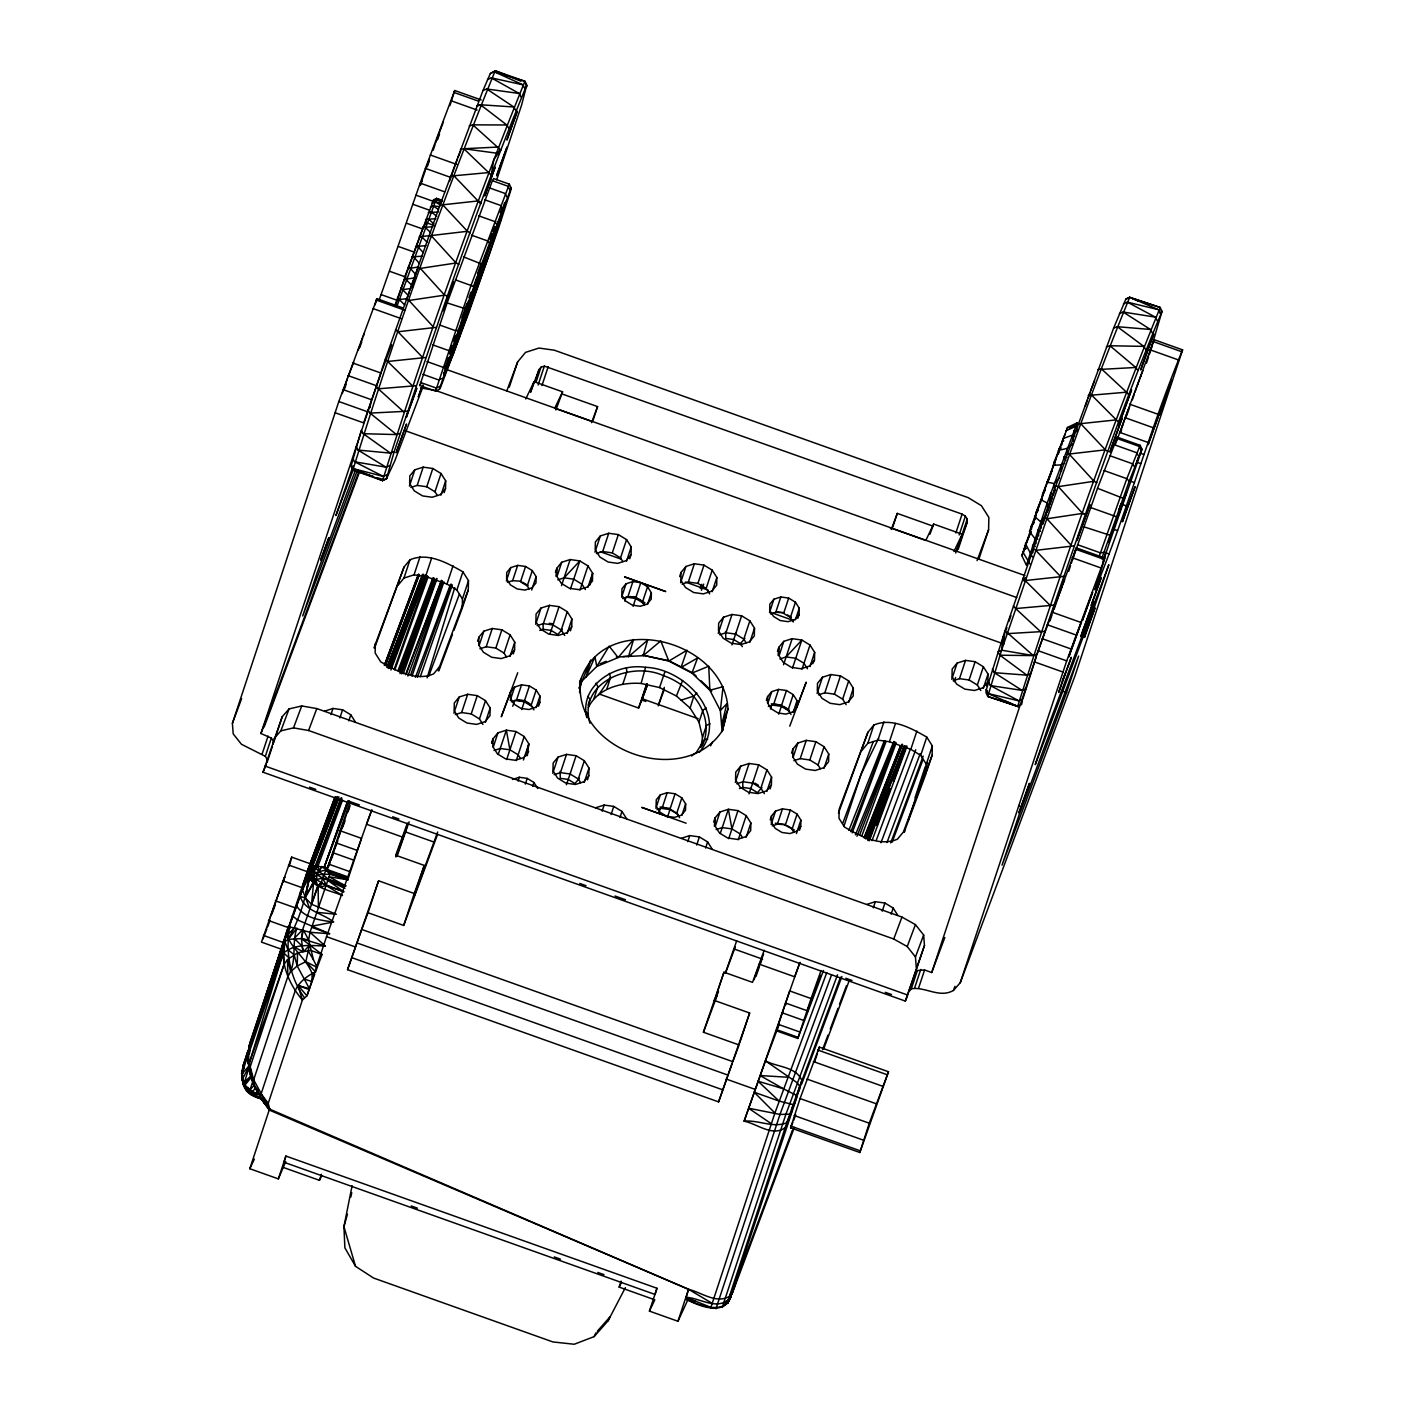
<?xml version="1.0" encoding="UTF-8"?>
<svg xmlns="http://www.w3.org/2000/svg" width="1415" height="1415" viewBox="0 0 1415 1415"><rect width="100%" height="100%" fill="white"/><g stroke="black" fill="none" stroke-linecap="round" stroke-linejoin="round"><path stroke-width="1.5" d="M251.092 1074.498C247.837 1065.973 248.244 1055.749 249.005 1046.799L289.12 926.418L286.484 933.564C291.154 949.076 306.401 958.362 312.096 973.502L312.043 981.532L306.967 995.806L302.386 1000.051L268.249 1103.293L269.611 1109.395C253.25 1091.425 243.38 1065.23 250.455 1041.228L307.904 869.659L334.913 797.406L307.904 869.659L302.421 889.876L286.484 933.564L248.828 1049.399L283.814 945.751L288.377 926.507L309.991 932.29L329.589 933.741L297.468 919.909L292.233 915.717M249.606 1053.149L249.5 1044.907L249.252 1053.804M256.646 1088.577C247.996 1076.833 247.749 1060.861 249.005 1046.799L288.377 926.507M375.346 643.79L375.152 653.023L380.723 661.849C396.2 670.675 415.798 681.676 433.627 673.876L439.57 666.66L468.277 589.896L468.489 580.645L462.9 571.819C447.423 562.993 427.825 551.991 409.996 559.809L404.053 567.008L374.002 647.84M445.513 488.564L445.69 480.852L441.038 473.512L432.813 468.489L423.191 467.145L414.79 469.833L409.837 475.847L409.66 483.559L414.312 490.899L422.554 495.904L432.159 497.249L440.56 494.56L445.513 488.564L444.168 492.615M453.932 630.382L462.245 608.167L462.457 598.916L468.489 580.645M478.907 637.175L478.73 644.886L483.382 652.227L491.624 657.25L501.228 658.576L509.63 655.888L514.582 649.892L514.759 642.18L510.107 634.84L501.865 629.817L492.261 628.49L483.859 631.178L478.907 637.175L477.562 641.243M490.156 707.995L489.979 715.707L485.027 721.703L476.625 724.392L467.021 723.047L458.778 718.042L454.127 710.684L454.303 702.99L459.256 696.976L467.657 694.287L477.262 695.632L485.504 700.655L490.156 707.995L485.451 722.198M510.585 691.97L510.444 698.285L514.246 704.299L521.003 708.42L528.892 709.516L535.772 707.305L539.84 702.388L539.982 696.074L536.161 690.042L529.405 685.939L521.534 684.842L514.635 687.036L510.585 691.97L501.281 716.786L517.731 672.762M527.335 755.645L528.839 743.883L524.187 736.525L515.962 731.52L506.358 730.175L497.938 732.864L493.039 738.807L491.677 742.893M536.126 576.613L535.984 582.945L531.916 587.862L525.018 590.073L517.147 588.958L510.391 584.855L506.588 578.823L506.729 572.509L510.78 567.592L517.678 565.381L525.549 566.478L532.305 570.599L536.126 576.613L531.704 590.002M571.748 626.757L571.925 619.045L567.274 611.704L559.049 606.681L549.427 605.355L541.025 608.043L536.073 614.039L535.896 621.751L540.548 629.091L548.79 634.115L558.394 635.459L566.796 632.753L571.748 626.757L570.422 630.825M588.817 775.774L588.994 768.062L584.342 760.722L576.1 755.716L566.495 754.372L558.094 757.06L553.141 763.056L552.964 770.768L557.616 778.109L565.859 783.132L575.463 784.476L583.864 781.77L588.817 775.774L587.473 779.842M631.055 554.662L631.231 546.951L626.58 539.61L618.337 534.605L608.733 533.26L600.331 535.949L595.379 541.945L595.202 549.657L599.854 556.997L608.096 562.02L617.701 563.365L626.102 560.676L631.055 554.662L629.71 558.73M651.36 592.814L651.218 599.146L647.168 604.063L640.27 606.274L632.399 605.16L625.642 601.057L621.822 595.025L621.963 588.711L626.031 583.794L632.912 581.583L640.8 582.679L665.775 591.558L624.563 576.878L640.8 582.679L647.557 586.8L651.36 592.814L647.575 604.293M681.004 572.456L680.827 580.168L685.497 587.508L693.721 592.531L703.326 593.875L711.727 591.187L716.697 585.173L716.857 577.462L712.205 570.121L703.98 565.116L694.376 563.771L685.957 566.46L681.004 572.456L679.66 576.524M666.677 816.26L659.938 812.139L656.118 806.125L656.259 799.793L660.31 794.876L667.208 792.665L675.096 793.78L681.835 797.883L685.656 803.915L685.514 810.229L681.446 815.146L674.566 817.357L666.677 816.26L641.702 807.381L686.116 823.194M754.513 628.172L754.337 635.883L749.384 641.879L740.982 644.568L731.378 643.241L723.136 638.218L718.484 630.878L718.661 623.166L723.613 617.17L732.015 614.464L741.619 615.808L749.862 620.831L754.513 628.172L749.809 642.392M750.87 822.982L750.693 830.623L745.74 836.69L737.339 839.396L727.646 837.998L719.492 833.028L714.84 825.688L715.017 817.976L719.97 811.98L728.371 809.292L737.976 810.618L746.218 815.641L750.87 822.982L746.165 837.202M796.893 706.969L797.034 700.655L793.231 694.641L786.475 690.52L778.586 689.423L771.706 691.634L767.638 696.551L767.496 702.866L771.317 708.897L778.073 713.001L785.944 714.097L792.842 711.904L796.893 706.969L806.214 682.154L789.747 726.178M771.405 784.9L771.582 777.189L766.93 769.848L758.688 764.825L749.083 763.481L740.682 766.187L735.729 772.183L735.552 779.895L740.204 787.235L748.429 792.259L758.051 793.585L766.452 790.897L771.405 784.9L770.061 788.951M771.493 816.013L771.352 822.327L775.172 828.341L781.929 832.462L789.8 833.559L796.698 831.348L800.749 826.431L800.89 820.116L797.087 814.085L790.331 809.981L782.46 808.867L775.562 811.078L771.493 816.013L770.238 819.833M792.895 749.048L792.718 756.76L797.37 764.1L805.613 769.123L815.217 770.468L823.618 767.761L828.571 761.765L828.748 754.053L824.096 746.713L815.854 741.69L806.249 740.363L797.848 743.052L792.895 749.048L791.551 753.116M799.104 614.552L799.245 608.22L795.442 602.206L788.686 598.085L780.815 596.988L773.917 599.199L769.848 604.117L769.707 610.431L773.527 616.462L780.284 620.566L788.155 621.68L795.053 619.469L799.104 614.552L797.848 618.373M812.794 663.741L814.492 659.991L814.669 652.368L809.999 645.01L801.845 640.058L792.17 638.66L783.769 641.349L778.798 647.363L777.472 651.413M853.351 688.256L853.174 695.95L848.222 701.964L839.82 704.652L830.216 703.308L821.974 698.303L817.322 690.944L817.499 683.25L822.451 677.237L830.853 674.548L840.457 675.892L848.699 680.898L853.351 688.256L848.646 702.459M932.326 745.917L932.131 755.15L903.424 831.932L897.481 839.148C879.652 846.948 860.055 835.947 844.578 827.121L838.989 818.294L839.201 809.044L867.908 732.28L873.851 725.064C891.68 717.264 911.278 728.265 926.754 737.091L932.326 745.917L926.294 764.188L926.082 773.439L904.185 832.02M958.167 549.409L967.188 522.153L967.241 519.075L965.384 516.139L962.094 514.123L544.368 366.114L541.008 367.192L539.027 369.598L530.554 392.22L534.039 381.661L562.569 391.831L555.883 409.961M978.879 559.137L988.59 529.776L988.873 517.448L981.426 505.703L968.249 497.673L554.362 350.213L538.991 348.055L525.531 352.37L517.607 361.975L506.853 390.77M987.865 681.8L988.024 674.088L983.372 666.748L975.147 661.725L965.543 660.381L957.124 663.087L952.171 669.083L952.012 676.794L956.664 684.135L964.889 689.158L974.493 690.485L982.912 687.796L987.865 681.8L986.52 685.851M249.005 1046.799L284.132 942.107L288.253 939.33L296.955 928.081C291.295 943.681 297.557 962.058 287.811 976.562L253.674 1079.804L253.409 1084.368L251.782 1075.807L253.869 1081.29M289.774 926.347C285.388 951.092 289.35 976.598 304.207 997.416M307.904 869.659C313.635 862.142 324.778 867.766 330.703 872.011L309.991 932.29L325.202 945.945C311.159 945.768 294.338 943.098 283.106 953.48C283.407 970.778 291.472 986.962 302.386 1000.051L297.999 985.494L309.461 988.731L297.203 965.967L297.539 952.826L310.646 950.385L322.072 954.471L315.563 971.893C307.126 975.819 299.113 981.992 295.24 990.642L261.103 1093.883L260.731 1098.217L269.257 1110.05L688.539 1289.295C701.999 1292.567 717.423 1305.055 730.883 1295.45C725.771 1316.887 699.063 1306.24 685.727 1299.041L688.539 1289.295L269.098 1108.882L260.731 1098.217L268.054 1106.141L253.674 1079.804L249.252 1063.143L283.106 953.48L284.132 942.107L287.121 930.221M297.539 952.826L287.546 959.565L290.694 971.627L297.203 965.967L305.852 961.669L317.208 967.436L313.44 959.724L308.647 939.985L301.466 938.623L288.253 939.33C300.422 917.539 308.01 892.777 309.443 867.855L307.656 872.79L309.319 868.014M695.826 1301.376L685.727 1299.041C700.46 1305.709 728.247 1317.082 731.891 1292.32L796.309 1098.801L796.433 1095.405L840.51 977.199M796.309 1098.801L801.881 1080.529C796.026 1066.397 777.136 1067.211 765.48 1060.879L744.113 1121.193C757.113 1123.651 772.201 1137.112 785.166 1127.684L787.465 1124.217L786.846 1122.679L796.433 1095.405L783.486 1088.807L758.051 1081.219L779.099 1101.082L794.151 1104.867L799.723 1086.349L797.176 1082.758L765.48 1060.879L778.621 1025.751M1054.175 465.5L1054.387 461.538L1064.982 434.264M262.005 1099.207L250.968 1094.379L251.923 1092.928M453.631 353.078L489.095 254.771L506.729 200.187L468.666 301.996L443.832 377.115L453.631 353.078L454.162 344.588M714.38 826.13L715.017 817.976L713.673 822.044M778.179 655.499L778.798 647.363L778.639 655.057L783.291 662.415L791.516 667.42L801.12 668.764L809.539 666.076L814.492 659.991M296.69 902.982L296.849 906.308C304.791 918.459 320.533 920.316 333.692 921.979C322.868 913.382 305.127 911.172 300.192 896.597L300.599 891.591M556.06 576.453L556.785 568.317L561.737 562.25L570.139 559.544L579.832 560.941L587.986 565.912L592.637 573.252L592.461 580.964L587.508 586.96L579.106 589.648L569.502 588.322L561.26 583.298L556.608 575.958L556.785 568.317L555.441 572.368M1067.37 428.816L1067.511 427.418L1077.169 422.837L1077.027 424.394L1069.315 427.931M340.767 798.202L315.156 866.228L311.548 904.291L302.58 929.761L301.466 938.623L302.845 951.641L294.32 947.113M1162.033 311.353C1114.932 423.51 1076.957 539.575 1036.965 654.491L1033.321 655.605L1005.004 630.683L986.308 689.742L988.148 693.58L1018.287 706.669L987.794 696.481L1001.59 650.193L1002.934 636.927L1003.43 644.692L1005.004 630.683L1044.217 517.448L1113.623 328.103L1125.845 299.131L1129.718 297.292L1160.194 307.48L1162.033 311.353L1150.059 352.017M443.762 372.658L443.638 373.896L476.077 287.935L504.642 202.593M309.885 908.89L302.421 889.876L308.912 877.052L309.814 867.43M347.117 802.447L324.318 866.935L326.087 869.871L322.408 878.131L320.568 887.276L325.963 885.312L343.774 891.768L327.696 880.36L344.959 888.39C335.956 879.617 315.315 880.926 312.167 866.652L338.963 796.875M699.381 752.285C729.981 715.459 685.055 668.446 645.558 667.332L641.119 683.445C621.256 681.977 597.714 688.415 588.322 707.518M291.437 858.976L291.667 857.119L311.282 864.123M442.4 200.665L436.51 198.418L433.609 199.798L432.76 203.389M436.386 199.409L436.51 198.418L440.507 199.957M790.596 1127.826L800.059 1098.553L819.303 1047.1L888.514 1071.756L859.807 1152.5L790.596 1127.826L792.878 1122.236M799.174 1090.877L801.881 1080.529M859.807 1152.5L869.27 1123.209L888.514 1071.756M986.308 689.742L985.954 692.607L987.794 696.481L1017.703 706.35L1021.577 704.529L1022.426 700.938M1159.84 310.38L1160.194 307.48L1132.283 298.264M1048.886 507.844L1050.655 493.287L1053.503 494.295M1056.103 458.584L1042.519 494.348L1042.148 499.424M1058.579 453.543L1059.304 448.378L1060.949 447.37M579.566 692.625L580.769 684.276L579.195 688.309M258.344 1089.762L256.08 1096.837L262.023 1099.031C229.177 1091.814 246.175 1061.25 251.198 1040.573L250.561 1044.429M340.095 830.747L326.847 870.632L348.249 878.273L361.497 838.37L340.095 830.747L350.036 802.8M776.41 1030.827L789.658 990.925L811.078 998.565L797.812 1038.451L776.41 1030.827L779.099 1024.159M586.765 717.617C578.947 684.86 616.551 662.715 645.558 667.332M589.949 723.224C577.479 682.384 631.55 660.628 663.494 675.698C691.599 684.931 715.849 716.131 702.211 745.846M700.903 747.633L702.53 737.233L706.456 725.364L710.029 723.826M250.314 1045.402L251.304 1039.512L250.455 1041.228M245.839 1082.245L242.266 1080.176L246.015 1089.515L250.986 1094.308L262.076 1098.783M249.871 1045.031L247.147 1057.04L249.854 1064.876L243.964 1083.872C245.909 1092.592 254.152 1096.66 262.111 1098.588M309.991 932.29L308.647 939.985L303.447 930.062L301.466 938.623L322.072 954.471M257.636 1089.373L256.486 1095.422L246.334 1089.479L243.115 1083.925L242.726 1078.584L249.854 1064.876L242.107 1073.861L243.256 1065.159L247.926 1051.009L242.796 1067.671L247.147 1057.04L242.107 1073.861L242.726 1078.584L243.964 1083.872L256.133 1096.537M302.58 929.761L294.214 938.446L301.855 945.786L303.765 951.428L309.39 945.521L305.852 961.669L315.563 971.893M490.315 73.545L494.171 71.723L524.894 81.274L526.734 85.148C477.209 205.21 435.873 328.669 394.184 451.668L390.416 453.118L363.266 433.697L361.285 430.355L351.044 466.243L352.883 470.098L382.563 480.622C424.642 345.826 471.938 212.179 524.894 81.274L495.197 70.75L490.315 73.545L482.975 90.542L439.959 205.122L385.322 359.162L260.926 733.518L271.362 738.064L273.219 741L273.148 744.095L282.222 716.68L289.067 708.915L301.713 705.943L316.801 708.579L901.956 917.079L915.417 924.614L923.659 935.014L924.455 945.521L906.06 999.715L905.282 1001.059L263.031 772.219L282.222 716.68M350.938 464.651L352.777 468.489L382.563 480.622L386.436 478.783L394.184 451.668M419.831 385.517L447.14 302.916L492.385 180.678L493.623 178.573L509.329 184.162L511.169 188.036L510.567 191.043L498.734 227.603L468.648 313.139L440.613 387.232L439.393 389.267L435.537 391.106L419.831 385.517L421.069 383.412M435.537 391.106L471.018 285.423L509.329 184.162M439.393 389.267L473.901 286.502L511.169 188.036M1047.418 483.382L1052.318 469.444M352.105 1185.664L343.933 1226.646L344.871 1247.818L355.536 1266.337L373.542 1278.028L552.929 1341.951L574.242 1344.25L594.105 1336.627L608.096 1320.779L625.377 1287.65M347.453 1214.229L343.933 1226.646L355.536 1266.337M350.885 1196.966L351.751 1192.65M1058.19 453.826L1059.304 448.378L1060.985 448.325M1034.86 519.5L1036.611 511.133L1045.101 489.731M1061.657 445.106L1062.93 439.021L1063.638 440.949M251.941 1075.984L243.964 1083.872L241.576 1073.631L243.256 1065.159L249.429 1048.639M1034.471 520.331L1036.611 511.133L1040.892 501.883M1017.703 706.35C1060.136 571.801 1106.972 438.084 1160.194 307.48M525.973 755.875L528.839 743.883L523.409 760.014M589.772 585.244L592.637 573.252L587.879 587.366M722.145 731.431L726.39 715.512L721.615 725.294L726.832 703.768L720.359 710.507L722.145 731.431L727.982 708.915C724.356 638.147 601.463 608.397 579.637 683.074M1026.105 548.436L1024.124 549.338L1030.881 531.492M1047.295 482.763L1052.265 469.904M373.365 476.466L352.883 470.098C394.237 335.355 441.958 201.231 495.197 70.75L521.021 81.256M526.734 85.148L521.657 104.905L496.718 179.776M1077.169 422.837L1047.206 502.997L1026.406 565.239L1021.825 555.582L1039.141 505.933M1116.223 441.356L1117.302 437.182L1140.136 445.318L1141.976 449.192L1103.028 561.348M491.907 743.07L493.039 738.807L492.827 746.572L497.479 753.93L505.633 758.9L515.308 760.279L523.727 757.591L528.679 751.577M338.963 873.939L348.002 879.812L328.988 876.752L345.808 885.914L328.156 879.051L313.193 866.316L308.912 877.052M579.619 683.392L580.787 679.218C570.811 750.764 684.772 790.189 722.906 729.839M616.321 657.055L643.171 655.693L647.592 640.199L628.437 656.79L633.602 639.456L618.143 657.568L596.759 666.483L581.583 681.358L579.549 686.823M291.667 857.119L261.439 942.107L283.035 949.801M818.047 1051.327L819.303 1047.1M1036.328 656.436L1022.833 699.134L1018.977 700.885L988.148 693.58L986.326 689.653M710.701 1307.938L774.907 1113.021L826.767 972.653M248.775 1052.088L249.907 1048.285M481.241 99.952L454.728 90.507L449.917 105.612M1153.066 342.996L1154.074 339.688L1182.604 349.859L1075.082 675.592L960.272 982.7L953.427 990.465C939.365 998.565 925.109 986.361 911.331 988.802L909.35 991.207M427.1 677.873L454.763 587.579M375.028 304.862L376.938 298.671L403.452 308.116M370.677 404.036L369.457 407.998L370.111 406.724M269.646 918.671L268.62 921.961L269.257 920.9M283.283 881.916L284.822 876.946L284.185 878.025M444.823 368.837L448.431 357.464M313.193 866.316L309.496 871.64L313.617 877.866L342.501 895.518C330.632 890.442 312.397 888.355 307.55 873.975L309.443 867.855M285.901 1156.055L283.973 1162.246L655.057 1294.46L656.967 1288.269L285.901 1156.055L278.348 1178.89L249.801 1168.719L269.363 1109.59M1006.843 627.517L1006.26 630.011M1043.545 521.109L1042.572 524.293L1046.552 514.087M1052.937 495.462L1054.847 489.714L1052.53 496.134M905.282 1001.059L924.455 945.521M1182.604 349.859C1150.077 428.621 1127.419 511.098 1094.962 589.878L1104.814 558.023L1076.267 547.853L1071.332 563.17M265.825 996.231L286.555 934.289M606.84 689.14L610.555 677.325L609.334 673.381M702.53 737.233L698.992 722.11L690.113 708.084L693.916 696.038L696.87 693.032M395.811 304.561L404.266 279.569M289.031 866.387L290.836 860.833M715.371 826.148L719.97 811.98M779.17 655.534L783.769 641.349M457.187 333.834L453.773 345.295L473.353 293.878L494.366 231.264L493.34 233.387M793.426 1106.884L793.001 1104.991L791.356 1112.791L786.846 1122.679L728.318 1299.695C715.99 1310.166 699.576 1297.873 686.01 1297.29L710.684 1307.301M1068.696 571.324L1070.554 565.629M1149.245 354.776L1152.571 344.659M272.476 746.13L267.117 762.367L267.187 759.289L265.33 756.335L241.434 744.255L233.192 733.854L232.396 723.348L338.822 401.524L376.938 298.671M379.061 300.334L425.367 168.385L454.728 90.507M262.023 754.337L268.072 736.065M265.33 756.335L271.362 738.064M330.969 714.54L332.985 708.455L342.589 709.799L350.814 714.805L355.466 722.145M409.43 486.088L414.79 469.833M339.901 717.918L342.589 709.799M410.845 487.432L417.16 485.416L423.191 467.145M348.798 720.889L350.814 714.805M437.323 495.445L434.989 491.783L426.764 486.76L432.813 468.489M374.604 647.911L404.053 567.008M398.022 585.279L403.965 578.081L409.996 559.809M434.989 491.783L441.038 473.512M403.965 578.081L414.047 574.844L420.096 556.573M440.985 495.055L445.69 480.852M253.427 1079.592L250.048 1089.833L256.946 1093.972M414.047 574.844L425.579 576.453L431.61 558.182M371.455 810.424L326.529 936.659L306.967 995.806L297.999 985.494L309.16 989.563M509.294 387.126L517.607 361.975M462.457 598.916L456.868 590.09L446.981 584.077L453.03 565.805M456.868 590.09L462.9 571.819M438.243 670.728L439.57 666.66M534.852 382.174L539.027 369.598M536.144 381.873L541.008 367.192M462.245 608.167L468.277 589.896M538.125 384.986L544.368 366.114M732.139 1063.602L718.59 1101.896L347.524 969.664L378.583 880.802L414.259 893.502L403.7 925.445L368.024 912.728L378.583 880.802M541.963 385.534L548.206 366.662M278.348 1178.89L285.724 1161.609M397.067 856.128L409.112 821.832M453.879 713.231L459.256 696.976M479.154 645.381L483.859 631.178M455.312 714.575L461.626 712.559L467.657 694.287M506.358 580.981L510.78 567.592M479.915 648.778L486.229 646.761L492.261 628.49M507.454 582.343L512.619 580.681L517.678 565.381M482.957 724.427L479.455 718.926L471.23 713.903L477.262 695.632M283.761 1167.605L319.436 1180.322L321.417 1174.326M506.393 656.79L504.058 653.111L495.834 648.088L501.865 629.817M407.414 823.088L395.722 855.244L424.27 865.414L413.994 896.473L437.659 832.002M525.549 566.478L520.49 581.777L527.247 585.898L529.157 588.905M437.659 834.16L403.7 925.445M479.455 718.926L485.504 700.655M504.058 653.111L510.107 634.84M527.247 585.898L532.305 570.599M510.054 656.401L514.759 642.18M513.238 653.942L514.582 649.892M593.044 420.308L597.572 406.6L561.897 393.901M493.251 747.085L497.938 732.864M510.214 700.425L514.635 687.036M535.666 624.28L541.025 608.043M512.743 706.28L514.689 700.39L524.293 701.734L532.535 706.757M498.222 754.372L506.358 730.175L509.913 749.791L518.155 754.814L520.437 758.422M557.032 576.453L561.737 562.25M511.31 701.787L516.475 700.142L521.534 684.842M537.081 625.642L543.395 623.626L549.427 605.355M561.507 585.651L570.139 559.544M521.711 709.569L524.293 701.734M533.968 709.87L531.103 705.342L524.346 701.239L529.405 685.939M506.676 759.572L515.962 731.52M549.904 633.973L552.841 625.501M564.726 635.494L561.242 629.976L553 624.97L559.049 606.681M531.103 705.342L536.161 690.042M570.475 588.958L579.832 560.941L564.107 577.833L557.793 579.849M516.21 760.686L524.187 736.525M561.242 629.976L567.274 611.704M536.179 707.553L539.982 696.074M538.567 706.209L539.84 702.388M580.009 590.055L587.986 565.912M518.067 781.098L519.323 777.26L527.194 778.374L533.95 782.477L537.771 788.509M567.238 633.266L571.925 619.045M594.954 552.186L600.331 535.949M525.301 784.105L527.194 778.374M596.387 553.548L602.702 551.532L608.733 533.26M532.694 786.298L533.95 782.477M622.865 561.56L620.531 557.881L612.306 552.876L618.337 534.605M620.531 557.881L626.58 539.61M552.717 773.298L558.094 757.06M626.527 561.171L631.231 546.951M554.149 774.659L560.464 772.643L566.495 754.372M621.592 597.183L626.031 583.794M588.039 705.165L590.002 699.222L587.756 696.392M624.776 601.057L626.067 597.148L635.671 598.492L643.913 603.497M593.946 698.55L597.873 686.664L596.016 683.197M622.688 598.545L627.853 596.882L632.912 581.583M566.389 784.777L570.475 772.891M580.628 782.672L578.293 778.993L570.068 773.987L576.1 755.716M640.8 582.679L635.742 597.979L644.975 602.808M633.089 606.327L635.671 598.492M578.293 778.993L584.342 760.722M647.557 586.8L642.481 602.1L644.391 605.107M584.289 782.283L588.994 768.062M622.883 683.993L626.81 672.125L626.403 667.915M602.136 811.166L604.152 805.064L613.756 806.409L621.981 811.432L626.65 818.772M599.589 694.146L638.625 708.048L646.567 684.046M647.203 683.604L641.773 700.036L645.877 701.486M680.597 582.697L685.957 566.46M611.068 814.527L613.756 806.409M682.03 584.059L688.327 582.043L694.376 563.771M690.113 708.084L676.405 696.003L659.567 687.566L664.926 671.683M619.982 817.516L621.981 811.432M709.658 593.911L706.173 588.392L697.931 583.387L703.98 565.116M658.187 705.873L664.289 687.389M706.173 588.392L712.205 570.121M676.405 696.003L682.596 680.527M712.169 591.682L716.857 577.462M655.888 808.266L660.31 794.876M659.072 812.157L660.363 808.23L669.967 809.575L678.21 814.598M718.236 633.407L723.613 617.17M667.208 792.665L662.149 807.983L656.985 809.628M719.669 634.769L725.983 632.753L732.015 614.464M667.385 817.41L669.967 809.575M675.096 793.78L670.02 809.079L676.777 813.183L679.642 817.711M698.992 722.11L702.919 710.242L706.315 707.942M731.909 644.886L735.995 632.983M746.147 642.781L743.812 639.102L735.588 634.079L741.619 615.808M676.777 813.183L681.835 797.883M681.853 815.376L685.656 803.915M743.812 639.102L749.862 620.831M687.761 841.677L689.777 835.575L699.381 836.919L707.624 841.943L712.276 849.283M769.495 612.589L773.917 599.199M696.711 845.038L699.381 836.919M770.574 613.951L775.756 612.288L780.815 596.988M705.607 848.027L707.624 841.943M788.686 598.085L783.627 613.385L790.384 617.506L793.231 622.016M735.305 782.424L740.682 766.187M790.384 617.506L795.442 602.206M720.253 833.47L728.371 809.292L731.944 828.907L740.169 833.913L742.504 837.592M766.382 700.372L767.638 696.551M767.903 703.113L771.706 691.634M795.46 619.699L799.245 608.22M736.737 783.786L743.034 781.77L749.083 763.481M783.539 664.767L792.17 638.66M770.45 708.897L771.741 704.988L781.345 706.333L789.588 711.338M728.707 838.688L737.976 810.618M778.586 689.423L773.527 704.723L768.363 706.386M748.977 793.903L753.063 782M764.365 793.62L760.881 788.12L752.656 783.096L758.688 764.825M792.488 668.057L801.845 640.058L786.121 656.931L779.93 658.912M786.475 690.52L781.416 705.82L788.173 709.941L791.02 714.451M778.763 714.15L781.345 706.333M738.223 839.785L746.218 815.641M760.881 788.12L766.93 769.848M788.173 709.941L793.231 694.641M802.022 669.171L809.999 645.01M766.877 791.409L771.582 777.189M793.249 712.134L797.034 700.655M809.964 666.571L814.669 652.368M793.143 757.255L797.848 743.052M771.14 824.467L775.562 811.078M688.716 1297.944L677.962 1321.274L649.414 1311.104L654.827 1299.819L619.151 1287.102L621.132 1281.123M347.524 969.664L361.762 929.46L732.846 1061.675L739.09 1044.96L703.414 1032.243L723.967 972.193L752.515 982.364L764.206 950.226M714.38 1001.183L723.967 972.193M817.074 693.474L822.451 677.237M725.241 973.325L736.684 940.833M772.219 825.829L777.401 824.184L782.46 808.867M793.903 760.651L800.218 758.635L806.249 740.363M818.507 694.836L824.821 692.819L830.853 674.548M790.331 809.981L785.272 825.281L794.523 830.092M820.382 768.663L818.047 764.984L809.822 759.979L815.854 741.69M846.152 704.688L842.65 699.169L834.426 694.164L840.457 675.892M797.087 814.085L792.029 829.385L793.939 832.409M892.759 527.105L897.287 513.397L932.963 526.115L929.973 534.145M818.047 764.984L824.096 746.713M796.468 833.506L800.89 820.116M799.493 830.251L800.749 826.431M842.65 699.169L848.699 680.898M824.043 768.274L828.748 754.053M649.414 1311.104L656.967 1288.269M718.59 1101.896L749.649 1013.016L713.974 1000.299M739.744 1042.961L749.649 1013.016M932.963 526.115L933.652 524.063L962.2 534.233L953.922 551.514M838.441 813.183L867.908 732.28M861.859 750.551L867.802 743.335L873.851 725.064M677.962 1321.274L688.539 1289.295L711.904 1303.18M799.616 962.978L744.113 1121.193C758.263 1119.725 773.421 1128.445 786.846 1122.679L788.739 1120.397M843.906 826.254L861.098 774.2L878.52 738.506M867.802 743.335L877.884 740.116L883.933 721.845M955.85 532.995L962.094 514.123M877.884 740.116L889.416 741.725L895.465 723.454M959.158 535.012L965.384 516.139M956.664 550.948L967.241 519.075M926.294 764.188L920.705 755.362L910.836 749.349L916.867 731.077M920.705 755.362L926.754 737.091M873.303 907.776L875.319 901.691L884.923 903.035L893.166 908.041L897.818 915.381M951.764 679.324L957.124 663.087M914.939 797.901L925.233 766.771M908.218 820.682L927.444 762.579M954.205 681.641L955.567 677.484M926.754 771.405L932.131 755.15M882.235 911.154L884.923 903.035M953.197 680.686L959.494 678.669L965.543 660.381M891.149 914.143L893.166 908.041M980.825 690.52L977.34 685.019L969.098 679.996L975.147 661.725M977.34 685.019L983.372 666.748M983.337 688.309L988.024 674.088M911.331 988.802L917.38 970.531L924.579 969.982L931.724 972.53L944.831 937.491M914.709 987.723L920.74 969.452M918.547 988.254L924.579 969.982M931.724 972.53L1038.15 650.705L1076.267 547.853M1146.468 363.177L1148.556 356.881M960.272 982.7L1066.698 660.876L1104.814 558.023M352.53 362.912L381.077 373.082L363.637 422.89L335.09 412.72M343.774 891.768L321.046 883.013L317.685 885.825L311.548 904.291L336.31 914.249L316.978 912.339M449.528 354.051L452.464 345.295M1030.633 673.788L1026.883 675.167L999.945 655.216L997.929 651.944L1001.59 650.193C1042.307 531.899 1082.104 413.003 1129.718 297.292L1158.708 309.761L1160.565 313.599M457.735 332.118L460.123 325.008M814.704 1061.551L817.428 1053.45M313.599 871.003L311.052 880.254L310.416 873.798L317.986 866.104L342.554 800.059M412.066 675.999L443.939 581.76M1072.411 559.933L1097.527 488.281L1117.302 437.182M1099.119 556.661L1126.835 478.677L1140.136 445.318M1101.701 558.677L1129.205 481.206L1141.976 449.192M342.271 393.529L347.453 378.619M421.21 182.376L425.225 170.826M427.348 166.492L429.417 160.443M433.132 150.326L435.059 144.666M394.502 306.489L422.13 230.327M396.748 306.79L436.51 198.418M407.396 297.628L409.377 291.826M449.687 180.943L454.993 165.714M421.405 387.604L418.309 396.961L422.926 385.039M453.755 341.51L455.825 335.408M270.159 917.008L283.531 879.723M338.167 838.051L342.89 824.521M407.874 651.59L409.89 645.7M395.758 856.836L406.742 827.103L396.501 856.623M760.173 964.535L762.243 958.415M905.246 748.977L893.343 781.522L905.989 745.829M1049.842 504.819L1051.964 498.628M1085.181 406.37L1087.286 400.18M1049.93 620.937L1051.982 614.941M1054.104 609.246L1056.581 601.994M1115.356 444.363L1154.074 339.688M1120.344 431.946L1122.608 425.526M1126.676 415.656L1128.745 409.625M1132.354 399.808L1134.388 393.848M1062.435 681.04L1058.668 692.466L1071.314 657.303L1062.435 681.04L1065.212 673.222M1066.556 692.625L1078.637 656.065L1019.171 814.562L1002.032 865.166L1066.556 692.625L1062.47 691.157M460.724 323.239L464.332 312.715M283.106 953.48L248.527 1054.334L283.814 945.751L284.132 964.234L249.995 1067.476L249.73 1071.562L250.65 1069.687L253.409 1084.368M1067.511 427.418L1029.43 531.509L1034.878 538.496L1035.992 543.731M465.004 310.769L468.4 301.059M410.704 674.76L442.63 583.298M420.29 676.706L452.34 584.943M904.327 832.108L904.786 830.782M461.891 317.827L466.95 303.429M907.033 746.112L872.011 840.651M307.55 873.975L336.965 797.565M287.263 932.273L296.531 906.024M358.313 350L360.259 344.482M359.781 347.489L361.745 341.97M435.714 142.827L437.677 137.308M437.553 139.714L439.517 134.195M433.609 199.798L404.372 277.977L413.092 286.538M410.032 289.898L417.92 268.231M411.924 286.697L413.923 281.037M468.913 297.858L470.894 292.268M394.201 669.26L427.312 575.64M342.766 826.997L344.8 821.266M410.562 643.79L412.596 638.059M427.648 598.014L429.682 592.266M403.24 673.77L437.058 578.487M753.965 979.888L757.485 969.947M755.946 976.509L759.466 966.569M1045.667 514.918L1051.982 497.602M1047.171 512.354L1049.187 506.712M1008.948 621.327L1010.964 615.667M1087.958 398.287L1089.957 392.627M1056.987 601.021L1059.074 594.937M1122.201 426.516L1125.314 417.673M1135.007 392.114L1137.678 384.579M414.259 893.502L424.27 865.414M811.078 998.565L821.018 970.602M473.459 286.75L477.138 276.509M321.046 883.013L318.11 886.144L311.548 904.291L305.127 897.676L313.033 882.482L313.617 877.866L311.937 881.244L311.919 876.009L315.067 872.825L326.087 869.871L330.155 873.515L348.002 879.812L329.907 874.152L317.066 874.665L313.617 877.866L315.846 884.516L317.066 874.665L321.7 866.953L324.318 866.935L348.037 800.607M394.767 670.02L428.126 576.754M297.256 904.008L308.046 874.063M477.527 273.679L481.259 263.367M477.846 274.563L481.401 264.764M249.447 1047.772L248.58 1050.16L249.995 1047.383M407.909 676.034L442.471 580.875M348.108 376.779L353.715 362.222M360.878 342.801L362.718 337.778M344.234 389.55L346.074 384.526M425.88 168.986L429.435 159.435M438.314 135.469L443.443 121.761M455.63 163.999L457.523 158.851M271.892 914.072L275.164 905.14M267.665 926.878L269.911 920.723M343.562 822.593L346.109 815.624M317.986 866.104L318.711 871.127L321.47 866.564L327.431 867.802L344.853 820.205M347.878 811.927L350.142 805.719M400.144 669.154L433.468 578.116M413.268 636.149L416.47 627.429M430.319 590.533L432.229 585.297M401.524 673.805L436.368 578.505M417.425 677.201L451.403 584.254M758.139 968.143L763.552 954.241M1090.594 390.911L1094.573 380.706M1023.912 580.946L1025.15 577.585M1049.276 620.92L1050.602 617.276M1059.587 593.663L1062.046 586.942M1125.208 418.168L1128.268 409.625M1137.66 384.65L1140.808 375.983M1120.079 506.57C1124.2 495.675 1115.604 518.916 1119.725 508.02M1137.289 460.494C1141.427 449.616 1132.831 472.84 1136.952 461.962M1104.673 556.59C1100.534 567.486 1109.148 544.244 1105.009 555.14M1020.976 807.717L1029.448 783.344L1018.818 812.882L1020.976 807.717L1019.101 805.347M399.879 671.471L434.087 578.399M423.421 385.552L394.803 460.848L386.436 478.783M482.055 262.995L492.703 234.943M643.171 655.693L660.787 640.889L668.8 661.07L691.97 673.08L708.738 666.235L709.87 690.255L723.047 686.717L720.359 710.507L709.87 690.255L691.97 673.08L697.542 657.993L681.075 667.438L687 650.228L668.8 661.07L642.357 655.11L669.03 660.717L693.12 673.186L696.215 676.175M852.184 832.904L885.932 741.778M861.77 835.964L896.226 742.804M489.997 239.56L492.261 233.422M390.929 670.02L426.251 575.074M399.401 670.958L433.91 578.204M232.396 723.348L241.629 698.621M381.82 371.066L391.619 344.889M353.113 465.836L335.921 515.502L353.272 469.621M355.059 471.195L317.385 572.085L302.704 615.985L357.553 469.798M260.926 733.518L358.809 471.761M264.145 727.062L358.932 473.547M274.015 738.612L280.86 730.847L289.067 708.915M280.86 730.847L293.524 727.876L301.713 705.943M293.524 727.876L308.594 730.511L316.801 708.579M384.314 665.262L418.274 574.437M384.827 664.944L418.716 574.295M336.027 797.335L310.08 867.342L336.965 797.211M385.499 665.351L419.318 574.667M341.493 798.166L316.058 866.192L341.758 798.06M390.027 668.304L424.712 575.551M398.924 671.506L433.715 578.417M330.862 860.479L333.179 854.289M371.95 809.804L366.538 824.255L402.214 836.972M428.71 676.193L459.344 594.3M438.827 670.798L452.429 634.433M361.762 929.46L368.024 912.728M591.576 422.661L597.572 406.6M638.625 708.048L647.168 685.585L641.066 702.141M700.23 588.445L701.769 584.324M658.966 703.803L664.36 689.37M701.398 590.285L703.715 584.094M703.414 1032.243L717.034 995.806M725.417 973.379L735.252 947.06M891.291 529.458L897.287 513.397M842.756 823.247L873.32 741.531M800.112 962.359L794.699 976.81L759.024 964.093M955.656 553L967.188 522.153M867.112 839.272L902.593 744.432M869.323 840.758L904.769 745.988M823.442 970.549L797.812 1038.451M977.058 560.641L988.59 529.776M876.221 840.404L910.216 749.472M831.525 974.988L779.983 1114.454L715.955 1308.822M880.979 842.721L915.735 749.738M837.521 974.793L785.626 1115.073L722.269 1307.372L730.918 1296.759L727.398 1303.427L734.049 1288.658L794.31 1127.472M886.975 842.544L920.192 753.682M890.725 842.88L923.181 756.088M801.704 1083.996L841.89 976.545M892.104 842.226L923.005 759.572M793.638 1120.379L795.725 1114.772M737.533 1277.038L732.616 1292.443L727.398 1303.427L730.158 1298.563M739.072 1272.899L792.382 1130.32M822.522 1049.718L827.917 1035.267M830.251 1029.059L837.963 1008.4M839.519 1004.261L846.471 985.671M823.672 1048.939L849.177 980.754M916.266 967.453L915.452 956.947L907.227 946.547L893.749 939.012L901.956 917.079M907.227 946.547L915.417 924.614M915.452 956.947L923.659 935.014M953.427 990.465L954.966 986.343M384.544 665.262L418.61 574.437M385.181 665.634L419.229 574.561M324.318 866.935L349.116 800.89M397.969 670.834L432.849 577.939M400.021 673.54L434.989 580.468M492.933 231.671L494.932 226.365M389.638 668.322L424.535 575.551M390.823 668.004L425.88 575.091M406.388 673.717L441.48 580.769M415.426 677.29L450.501 584.289M869.341 839.06L904.486 746.13M405.521 674.725L441.445 580.327M850.893 831.737L885.348 741.248M386.808 667.279L422.395 574.472M309.124 869.518L312.503 866.546L338.592 798.467M388.435 668.464L424.04 575.622M328.192 867.483L330.208 862.23M579.195 687.973L590.709 660.009L586.04 676.989L594.99 656.79L596.759 666.483L609.158 646.124L618.143 657.568M868.103 840.581L904.309 745.811L868.014 839.926M262.978 939.029L266.869 928.894M387.604 666.2L422.413 575.887M337.584 796.999L310.646 867.147L337.743 797.282M387.515 667.031L423.173 574.172M388.647 667.597L424.129 575.251M859.754 834.691L895.359 742.256M865.609 838.812L901.992 744.255M422.289 180.554L420.255 185.489M363.266 336.346L364.363 333.516M458.142 157.118L460.759 150.804M266.462 764.065L263.031 772.219M346.746 813.873L348.886 808.336M327.431 867.802L337.796 841.005M1140.72 376.266L1142.931 370.518M1127.667 411.447L1129.701 406.53M1120.521 432.566L1121.617 429.736M1062.647 585.12L1064.628 580.009M422.767 228.682L424.04 225.392M387.958 667.827L423.828 575.339M721.615 725.294L727.982 708.915M730.282 1296.388L728.389 1301.181L731.095 1296.37M864.353 838.069L900.665 746.006M241.576 1073.631L243.822 1067.741L242.566 1073.171M848.859 830.357L884.41 740.611M856.977 836.247L894.528 742.044M864.034 837.538L900.541 745.793M500.22 212.639L502.13 207.863M855.403 834.832L893.856 741.442M714.504 1001.325L718.502 991.667M1024.124 550.824L1021.825 555.582M256.044 1097.103L256.681 1095.635M608.096 1320.779L609.9 1316.976L597.307 1331.25M594.105 1336.627L595.91 1332.824M525.743 398.959L534.039 381.661M562.569 391.831L554.715 408.245L590.391 420.963M249.801 1168.719L254.399 1159.115M319.436 1180.322L321.736 1175.511M710.595 745.864L712.382 742.114M933.652 524.063L925.799 540.459L890.106 527.76M619.151 1287.102L621.45 1282.308M425.384 222.102L426.198 220.917M1024.885 546.172L1030.916 531.899M312.167 866.652L309.496 871.64L315.686 867.713M1025.68 548.631L1024.124 549.338L1025.168 547.41M313.652 882.925L305.127 897.676L300.192 896.597M520.844 581.194L512.619 580.681M643.206 601.729L636.096 597.395L627.853 596.882M670.374 808.478L660.009 807.028M781.77 705.236L771.387 703.786M785.555 1004.933L786.103 1004.031M1052.565 612.235L1053.22 610.962M731.06 1295.079L732.616 1292.443M245.06 1080.883L243.115 1083.925L246.9 1088.63L246.334 1089.479L247.996 1087.534L246.334 1089.479L241.629 1076.921L243.256 1076.373M255.248 1087.958L250.968 1094.379L248.934 1091.46M1042.519 494.348L1044.765 490.722M242.283 1070.465L242.283 1071.88L242.195 1070.96M1031.482 529.21L1031.411 526.203L1034.047 522.17M729.592 1295.804L731.891 1292.32M598.368 695.278L610.555 677.325M730.529 1296.564L727.363 1302.914L729.928 1298.722M469.249 125.917L472.805 124.856L500.662 149.972L493.747 159.594L491.288 175.124L463.837 148.734L460.423 149.442M1031.411 526.203L1034.029 522.701M245.379 1084.544L252.1 1076.337M915.399 972.919L917.38 970.531M562.303 629.286L557.846 634.504L551.089 630.4L543.219 629.304L539.769 630.4M579.372 778.303L574.915 783.521L568.158 779.417L560.287 778.321L560.092 771.44M742.344 646.655L740.434 643.63L744.891 638.413M761.942 787.43L757.503 792.648L750.746 788.544L742.857 787.447L739.426 788.544M435.82 218.653L425.561 219.52L426.693 222.827L422.537 227.638L432.813 226.648M254.417 1084.916L250.048 1089.833L248.05 1088.489L251.905 1093.158L256.044 1093.459M454.303 342.448L459.751 336.699L457.399 334.117M294.798 927.444L289.597 932.839L286.484 933.564M1054.67 491.058L1054.122 483.559L1059.269 478.235M1041.387 527.919L1040.626 521.781L1045.119 517.165M382.563 480.622L387.462 477.828M1024.124 549.338L1025.716 547.835M244.264 1082.068L251.675 1075.4M1058.332 450.448L1066.981 448.414L1072.517 444.009M691.564 755.981L696.322 752.479L704.175 739.904L707.641 739.108M500.662 149.972L496.17 153.121L463.837 148.734L498.434 147.036M433.114 200.559L435.997 199.197L442.188 200.965M1123.475 303.907L1127.313 302.138L1158.708 309.761L1160.53 313.688M352.777 468.489L383.377 476.431L387.25 474.662M487.503 79.594L491.323 77.86L522.949 84.829L524.806 88.65M439.994 386.277L436.138 388.028L420.432 382.421M432.035 202.982L434.883 201.708L441.25 202.964M1052.848 465.287L1060.879 464.898L1064.752 463.183M1065.937 430.779L1075.435 426.569L1077.257 430.107M352.653 458L354.511 461.75L386.03 467.18L389.85 465.535M1119.371 313.635L1123.139 312.025L1155.401 317.137L1157.311 320.869M482.975 90.542L486.725 88.968L519.199 93.478L521.127 97.175M988.466 681.853L990.341 685.568L1022.072 690.396L1025.875 688.804M600.155 663.794L606.221 661.265M430.372 207.032L433.185 205.883L439.729 206.643M442.364 378.371L438.562 379.91L422.873 374.303M1113.623 328.103L1117.302 326.688L1150.395 329.465L1152.376 333.02M476.837 106.107L480.499 104.763L513.769 106.974L515.768 110.476M1062.806 438.65L1071.951 435.307L1073.419 441.002M428.214 212.586L438.385 211.967M681.146 700.16L693.916 696.038M497.036 221.837L500.715 220.652M446.379 365.99L442.7 367.157L426.994 361.568M363.266 433.697L396.465 434.582L400.144 433.414M324.566 711.144L332.985 708.455M493.976 750.481L500.167 748.5L509.913 749.791M512.425 779.47L519.323 777.26M595.75 807.753L604.152 805.064M681.376 838.264L689.777 835.575M716.096 829.561L722.181 827.598L731.944 828.907M866.917 904.38L875.319 901.691M1106.371 346.887L1109.961 345.755L1143.78 346.374L1145.849 349.7M242.478 1076.691L242.266 1080.176M476.979 105.736L480.499 104.763L506.8 124.98L508.887 128.234M1036.611 511.133L1038.398 510.674M367.988 410.049L370.076 413.109L407.555 411.217M328.156 879.051L322.408 878.131L315.757 879.706L317.685 885.825M1097.845 369.545L1135.75 367.476L1137.943 370.482M1007.109 633.655L1044.73 631.426M451.827 349.717L448.307 350.425L432.619 344.836M790.897 1114.118L779.983 1114.454L748.517 1108.193L771.246 1123.669M312.184 926.118L331.534 922.403M408.086 267.47L410.173 268.302L418.115 267.028M406.335 279.144L416.24 277.605M411.871 256.911L422.006 256.186M417.549 267.4L420.343 268.39L456.072 262.995L458.885 264.269M1044.217 517.448L1046.905 518.774L1082.563 513.397L1085.641 513.946M406.335 299.025L408.97 300.475L444.611 295.151L447.582 295.965M1055.484 485.752L1058.332 486.636L1094.043 481.277L1096.82 482.674M428.851 235.827L467.463 231.299L470.134 233.015M376.072 386.118L378.283 388.824L416.258 385.694M1033.268 548.578L1035.78 550.347L1074.356 545.836M400.816 288.147L402.638 289.65L410.509 288.554M1066.769 454.321L1105.38 449.829L1107.998 451.668M395.493 329.872L397.986 331.764L436.528 327.307M415.586 246.581L425.827 245.662M1088.223 395.457L1126.517 392.185L1128.834 394.838M1103.841 552.416L1100.41 552.858L1077.576 544.722M439.959 205.122L478.518 200.895L481.029 203.053M312.503 866.546L315.156 866.228M1063.673 576.383L1025.274 580.539L1022.727 578.841M1077.77 423.969L1116.311 419.884L1118.77 422.148M1013.388 605.938L1015.634 608.556L1053.697 605.16M385.322 359.162L387.657 361.479L425.986 357.482M397.491 297.734L399.225 299.556L406.989 298.689M419.176 236.73L429.453 235.721M450.571 176.079L488.936 172.559M622.83 656.56L631.514 655.923M243.115 1083.925L243.822 1081.06M458.478 330.385L455.135 330.544L439.446 324.955M472.805 124.856L506.8 124.98M999.945 655.216L1033.321 655.605L1001.59 650.193M787.695 1077.222L760.085 1075.559L783.486 1088.807M992.375 669.154L994.303 672.673L1026.883 675.167M1109.802 535.206L1083.802 526.804M356.12 446.468L358.03 450.058L390.416 453.118M691.97 673.08L693.12 673.186M417.16 485.416L426.764 486.76M602.702 551.532L612.306 552.876M688.327 582.043L697.931 583.387M564.107 577.833L573.712 579.159L581.936 584.183L585.368 589.595M777.755 611.934L783.981 612.801L775.756 612.288M629.87 596.529L636.096 597.395M725.983 632.753L735.588 634.079M959.494 678.669L969.098 679.996M549.268 623.29L553.407 623.874M786.121 656.931L795.725 658.276L803.968 663.281L807.452 668.8M543.395 623.626L553 624.97M824.821 692.819L834.426 694.164M486.229 646.761L495.834 648.088M773.457 704.069L779.683 704.935M518.474 699.771L524.7 700.637L530.041 703.892M516.475 700.142L524.346 701.239M800.218 758.635L809.822 759.979M461.626 712.559L471.23 713.903M743.034 781.77L752.656 783.096M560.464 772.643L570.068 773.987M662.078 807.328L666.235 807.894M775.243 823.229L785.626 824.68L777.401 824.184M465.959 308.948L447.14 302.916M420.644 387.869L435.732 390.505L1016.713 597.519M1046.764 482.073L1054.122 483.559M1076.691 431.557L1073.684 430.938L1074.463 436.439M641.119 683.445L659.567 687.566M250.986 1094.308L254.788 1095.192M312.096 973.502L314.731 974.121L312.043 981.532L304.083 979.038M1034.878 538.496L1037.849 539.203M325.202 945.945L301.466 938.623M1066.857 457.452L1063.938 456.656L1065.76 460.441M377.469 477.739L383.606 479.65M1085.517 514.335L1082.563 513.397L1058.332 486.636M311.742 927.373L329.589 933.741M249.818 1068.396L248.35 1062.824L249.252 1063.143L284.132 964.234L287.546 959.565L287.811 976.562M453.773 92.364L478.252 101.066M1153.119 341.528L1181.649 351.698M450.607 100.589L477.103 110.034M1149.935 349.77L1178.483 359.941M430.266 154.978L456.78 164.423M1129.612 404.159L1158.142 414.33M492.385 180.678L508.091 186.267L509.966 190.088M489.36 187.859L505.067 193.466L507.012 197.074M425.367 168.385L449.829 177.105M1124.695 417.567L1153.243 427.737M484.691 199.78L500.397 205.37L502.484 208.659M420.149 183.101L444.611 191.821M1119.477 432.283L1148.025 442.453M1116.488 438.296L1139.323 446.433L1141.198 450.253M478.624 215.805L494.33 221.394L496.577 224.242M416.028 195.182L434.387 201.726M1139.836 453.083L1143.904 454.533M1113.853 444.593L1136.687 452.729L1138.668 456.284M413.003 204.326L429.311 210.127M1136.811 462.21L1140.879 463.66M1109.59 455.612L1132.425 463.749L1134.565 466.879M471.46 235.155L487.167 240.762L489.608 243.062M426.693 222.827L434.688 225.675M1104.001 470.541L1126.835 478.677L1129.205 481.206M406.6 223.252L422.908 229.071M1130.408 481.153L1134.476 482.603M463.554 256.876L481.931 264.181M1097.527 488.281L1122.979 498.239M398.499 246.511L414.807 252.33M1122.307 504.412L1126.375 505.863M455.312 279.834L473.901 286.502M1090.611 507.507L1116.347 516.705M389.673 271.309L405.981 277.11M1113.481 529.192L1117.549 530.643M381.183 294.621L397.509 300.44M1104.991 552.522L1109.059 553.972M376.16 300.015L404.69 310.186M1075.488 549.179L1104.036 559.35M372.853 308.523L401.4 318.693M1072.199 557.705L1100.729 567.875M446.008 369.315L1024.92 575.569M1051.858 612.094L1080.406 622.264M347.895 375.541L376.443 385.711M1047.224 624.722L1075.771 634.893M342.925 389.55L371.473 399.72M1042.254 638.713L1070.801 648.884M338.822 401.524L367.352 411.694M1038.15 650.705L1066.698 660.876M404.548 430.461L1001.059 642.994M1034.418 661.884L1062.966 672.054M600.19 551.673L620.99 559.084M685.461 582.043L708.349 590.197M772.82 613.173L793.62 620.584M425.579 576.453L446.981 584.077M889.416 741.725L910.836 749.349M642.109 698.727L698.214 718.714M308.594 730.511L893.749 939.012M264.959 766.028L907.192 994.869M309.549 787.182L315.793 789.393M349.045 801.244L359.428 804.958M392.68 816.791L398.924 819.02M579.743 883.455L585.987 885.666M615.083 896.031L625.483 899.745M845.799 978.243L852.025 980.471M885.277 992.322L891.521 994.533M405.751 832.002L434.281 842.173M733.996 948.97L762.543 959.14M335.85 842.792L357.27 850.433M785.431 1002.987L806.833 1010.611M332.525 852.573L353.945 860.214M782.106 1012.769L803.508 1020.392M328.704 864.14L350.124 871.764M778.285 1024.336L799.687 1031.96M327.024 869.464L348.426 877.088M776.587 1029.66L798.007 1037.283M817.835 1050.036L887.063 1074.693M288.465 864.972L308.081 871.958M327.979 879.546L345.808 885.914M813.395 1061.568L882.624 1086.242M282.575 880.731L302.191 887.718M806.975 1079.079L876.203 1103.753M275.341 900.771L294.974 907.758M800.059 1098.553L869.27 1123.209M356.845 942.885L727.929 1075.099M326.529 936.659L355.077 946.83M726.143 1079.044L754.69 1089.214M779.099 1101.082L754.124 1092.168L774.907 1113.021M268.425 920.511L290.022 928.205M351.645 957.601L722.711 1089.815M794.222 1115.515L863.433 1140.172M263.42 935.421L283.035 942.425M790.808 1126.075L860.019 1150.731M411.217 1205.969L417.443 1208.18M554.255 1256.927L560.481 1259.155M597.802 1272.439L604.01 1274.667M1004.756 700.85L1018.287 706.669M709.87 690.255L711.745 691.051L700.885 680.633M1132.248 298.459L1138.173 301.006M1040.503 531.386L1037.743 530.13L1038.698 535.79M471.496 295.364L474.308 296.637M494.171 71.723L522.949 84.829M435.997 199.197L441.71 201.956M1035.356 546.544L1032.632 545.217L1032.862 552.841M354.511 461.75L383.377 476.431M1040.538 499.566L1047.206 502.997L1047.807 510.391M1127.313 302.138L1155.401 317.137M990.341 685.568L1018.977 700.885M1129.718 297.292L1125.845 299.131M491.323 77.86L519.199 93.478M434.883 201.708L440.401 204.98M787.536 614.959L791.091 617.135M740.434 643.63L733.678 639.527L725.807 638.43L725.612 631.532M783.539 706.315L788.88 709.569M522.63 582.273L527.954 585.527M754.832 783.096L758.387 785.254M787.394 825.759L790.95 827.934M358.03 450.058L386.03 467.18M994.303 672.673L1022.072 690.396M1123.139 312.025L1150.395 329.465M486.725 88.968L513.769 106.974M433.185 205.883L438.544 209.632M1117.302 326.688L1143.78 346.374M464.208 315.563L466.791 317.508M430.938 211.631L436.722 216.265M370.076 413.109L396.465 434.582M1109.961 345.755L1135.75 367.476M1034.613 516.457L1040.626 521.781M585.368 711.674L587.738 713.779M428.214 218.777L433.857 223.853M378.283 388.824L403.983 412.083M288.89 957.725L283.955 953.215L284.769 941.134L287.935 949.748L294.125 954.754L297.203 965.967M1015.634 608.556L1041.192 632.187M1101.294 368.731L1126.517 392.185M1022.904 578.328L1050.301 605.532M399.225 299.556L404.814 305.021M425.084 227.161L430.602 232.591M387.657 361.479L412.809 386.171M1091.549 395.015L1116.311 419.884M453.861 175.743L480.764 203.778M402.638 289.65L408.139 295.381M397.986 331.764L422.696 357.553M421.617 236.553L427.047 242.266M1035.78 550.347L1060.401 576.347M1080.936 423.934L1105.38 449.829M443.09 205.21L467.463 231.299M408.97 300.475L433.379 326.953M1069.775 454.746L1094.043 481.277M1046.905 518.774L1071.261 545.376M417.903 246.723L423.297 252.631M431.823 236.358L456.072 262.995M420.343 268.39L444.611 295.151M261.58 1097.916L269.911 1108.759M414.064 257.389L419.424 263.402M410.173 268.302L415.532 274.298M326.087 869.871L329.907 874.152M1029.837 563.913L1022.797 551.832M263.544 1101.648L269.717 1109.201M260.731 1098.217L269.611 1109.395M261.103 1093.883L268.249 1103.293M1025.397 543.608L1032.366 556.909M307.922 950.509L313.44 959.724M322.408 878.131L326.228 884.57M257.636 1090.452L259.599 1094.184M526.84 86.722L524.894 81.274M248.35 1062.824L249.606 1066.468M1062.93 439.021L1063.426 441.056M1066.981 448.414L1067.511 452.181M1054.387 461.538L1054.759 464.951M1060.879 464.898L1061.462 471.301M742.734 782.283L742.857 787.447M543.077 624.139L543.219 629.304M318.11 886.144L318.463 907.899M310.416 873.798L305.127 897.676L310.416 873.798M303.217 883.809L302.421 889.876L307.78 871.162L303.217 883.809M1109.36 539.769L1108.617 542.458L1126.428 492.508L1109.36 539.769M321.523 557.722L320.763 560.199L328.864 537.682L321.523 557.722M407.414 413.941L406.423 417.107L416.806 388.276L407.414 413.941M397.137 449.669L396.147 452.835L406.53 424.005L397.137 449.669M444.115 307.533L443.143 310.716L453.507 281.868L444.115 307.533M485.752 192.794L484.761 195.96L495.144 167.129L485.752 192.794M507.914 136.919L506.924 140.085L517.306 111.254L507.914 136.919M497.638 172.63L496.647 175.814L507.03 146.983L497.638 172.63M808.478 1007.834L807.222 1011.849L820.382 975.289L808.478 1007.834M878.184 821.372L876.929 825.405L890.106 788.827L878.184 821.372M1078.177 536.639L1076.957 540.601L1089.921 504.554L1078.177 536.639M1111.076 448.414L1109.926 452.128L1122.077 418.362L1111.076 448.414M1119.813 421.882L1118.575 425.862L1131.558 389.815L1119.813 421.882M1141.976 366.007L1140.738 369.987L1153.72 333.94L1141.976 366.007M1036.222 761.571L1035.267 764.666L1094.715 606.186L1108.829 564.709L1049.382 723.189L1036.222 761.571M1070.147 652.863L1068.944 656.737L1081.591 621.574L1070.147 652.863M1083.466 617.223L1082.51 620.318L1092.628 592.178L1083.466 617.223M1082.033 632.717L1080.83 636.591L1093.477 601.428L1082.033 632.717M1092.115 602.56L1091.16 605.673L1101.277 577.532L1092.115 602.56M1085.447 634.15L1084.438 637.404L1095.069 607.849L1085.447 634.15M1123.651 517.961L1122.449 521.834L1135.113 486.672L1123.651 517.961M1149.086 441.728L1148.131 444.823L1158.248 416.7L1149.086 441.728M1160.371 411.57L1159.168 415.444L1171.815 380.281L1160.371 411.57M335.532 796.769L308.576 868.863L335.656 796.84M249.836 1048.922L242.92 1067.511L249.889 1048.939"/></g></svg>
